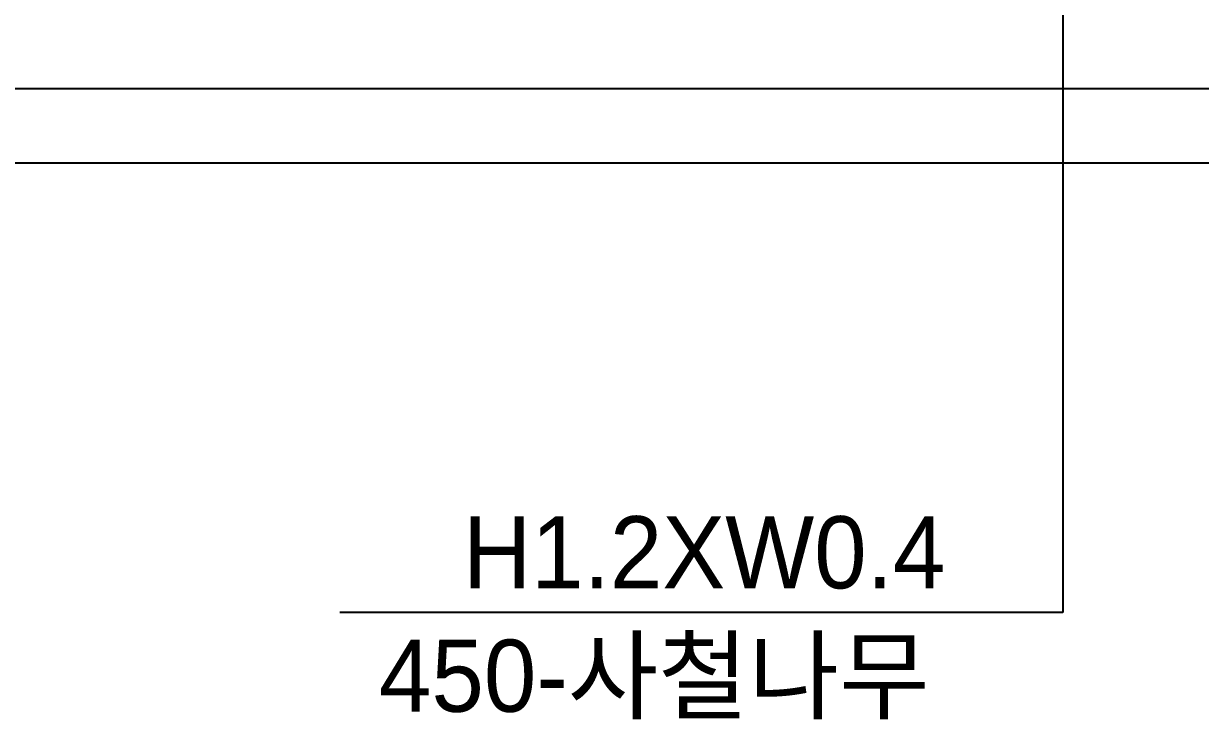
# Model space of a CAD drawing. Header units: inches. Extents: x 58 to 28157, y 27 to 25596.
# Drawn here: x 13164 to 16021, y 5633 to 7321 of the extents above; entities that cross this region are included whole.
import ezdxf

# ---------------------------------------------------------------- set-up
doc = ezdxf.new("R2010")
doc.units = ezdxf.units.IN
doc.header["$MEASUREMENT"] = 0
doc.linetypes.add('HIDDEN', pattern=[2, 1, -1])
for name, color, linetype in [('4', 4, 'Continuous'), ('ETC', 1, 'HIDDEN'), ('PLANT-04-INCHUL-LINE', 1, 'Continuous'), ('PLANT-05-INCHUL-TEXT', 7, 'Continuous')]:
    doc.layers.add(name, color=color, linetype=linetype)
doc.styles.add('GHS', font='Dotum.ttf')

msp = doc.modelspace()

# ---------------------------------------------------------------- linework, layer by layer
at = {"layer": '4'}
msp.add_line((10958.1, 6983.3), (21058.1, 6983.3), dxfattribs=at)
at = {"layer": 'ETC', "linetype": 'Continuous'}
msp.add_line((11138.1, 7163.3), (20878.1, 7163.3), dxfattribs=at)
at = {"layer": 'PLANT-04-INCHUL-LINE'}
for p, q in [((15686.6, 7450.7), (15686.6, 5892.7)), ((15686.6, 5892.7), (13931.7, 5892.7))]:
    msp.add_line(p, q, dxfattribs=at)

# ---------------------------------------------------------------- texts
at = {"layer": 'PLANT-05-INCHUL-TEXT', "style": 'GHS'}
for s, p in [('H1.2XW0.4', (14231, 5951)), ('450-사철나무', (14026.8, 5651.6))]:
    msp.add_text(s, height=175, dxfattribs=at).set_placement(p)

doc.saveas('drawing.dxf')
